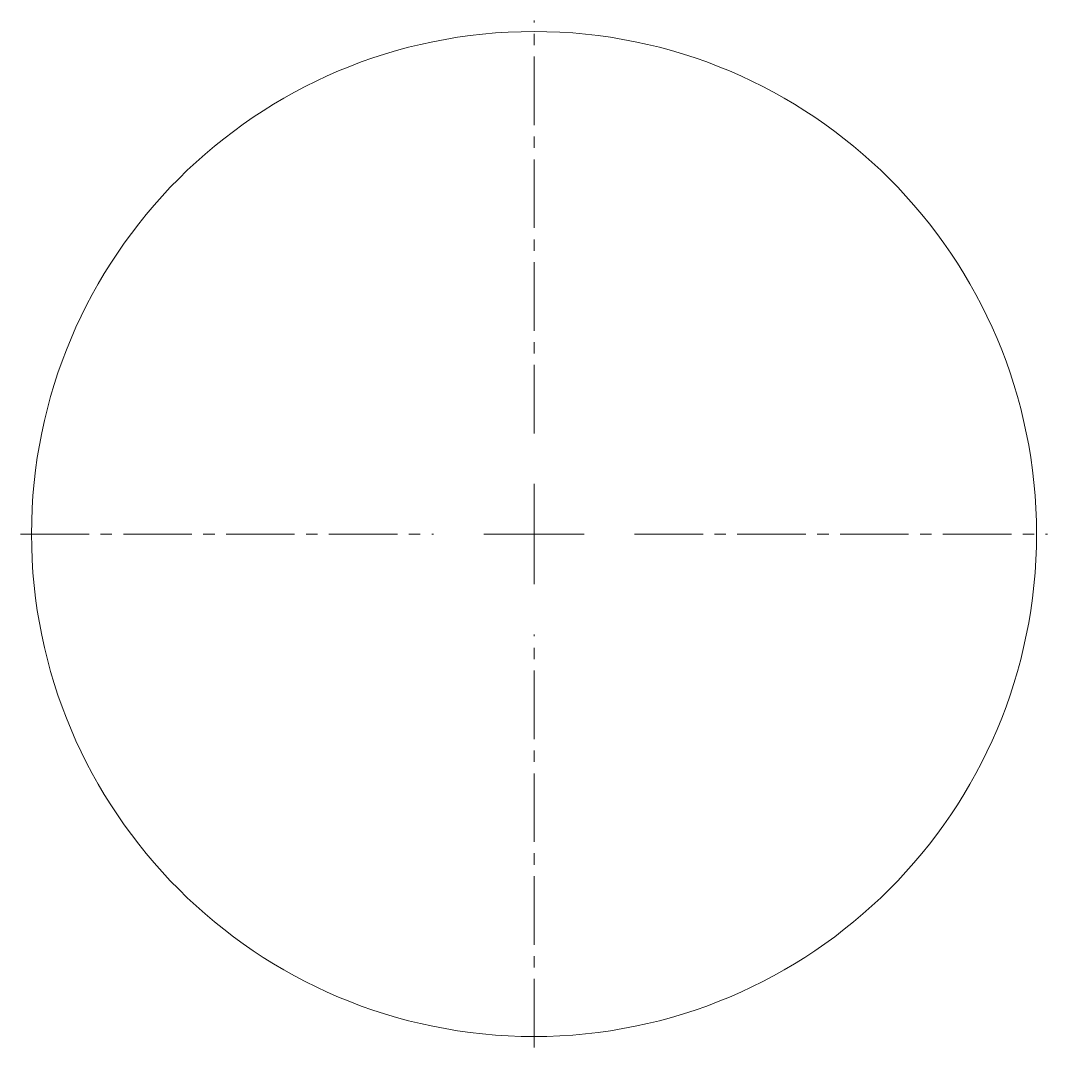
# Model space of a CAD drawing. Header units: inches. Extents: x 215.7 to 226.9, y -353.8 to -342.5.
import ezdxf

# ---------------------------------------------------------------- set-up
doc = ezdxf.new("R2010")
doc.units = ezdxf.units.IN
doc.header["$MEASUREMENT"] = 0
doc.linetypes.add('CENTER2', pattern=[1.125, 0.75, -0.125, 0.125, -0.125])
doc.layers.add('E101-Electrical-1st-floor', color=1, linetype='Continuous', lineweight=9)

# ---------------------------------------------------------------- blocks, each defined once
blk = doc.blocks.new('*U1')
at = {"layer": 'E101-Electrical-1st-floor', "color": 0, "linetype": 'CENTER2', "transparency": 16777216}
for p, q in [((0, 1.1), (0, 5.62)), ((-5.62, 0), (-1.1, 0)), ((1.1, 0), (5.62, 0)), ((0, -5.62), (0, -1.1))]:
    blk.add_line(p, q, dxfattribs=at)
at = {"layer": 'E101-Electrical-1st-floor', "color": 0, "linetype": 'Continuous', "transparency": 16777216}
for p, q in [((0, -0.55), (0, 0.55)), ((-0.55, 0), (0.55, 0))]:
    blk.add_line(p, q, dxfattribs=at)

msp = doc.modelspace()

# ---------------------------------------------------------------- linework, layer by layer
at = {"layer": 'E101-Electrical-1st-floor'}
msp.add_circle((221.319, -348.166), 5.5, dxfattribs=at)

# ---------------------------------------------------------------- block references
at = {"layer": 'E101-Electrical-1st-floor', "linetype": 'CENTER2'}
msp.add_blockref('*U1', (221.319, -348.166), dxfattribs=at)

doc.saveas('drawing.dxf')
